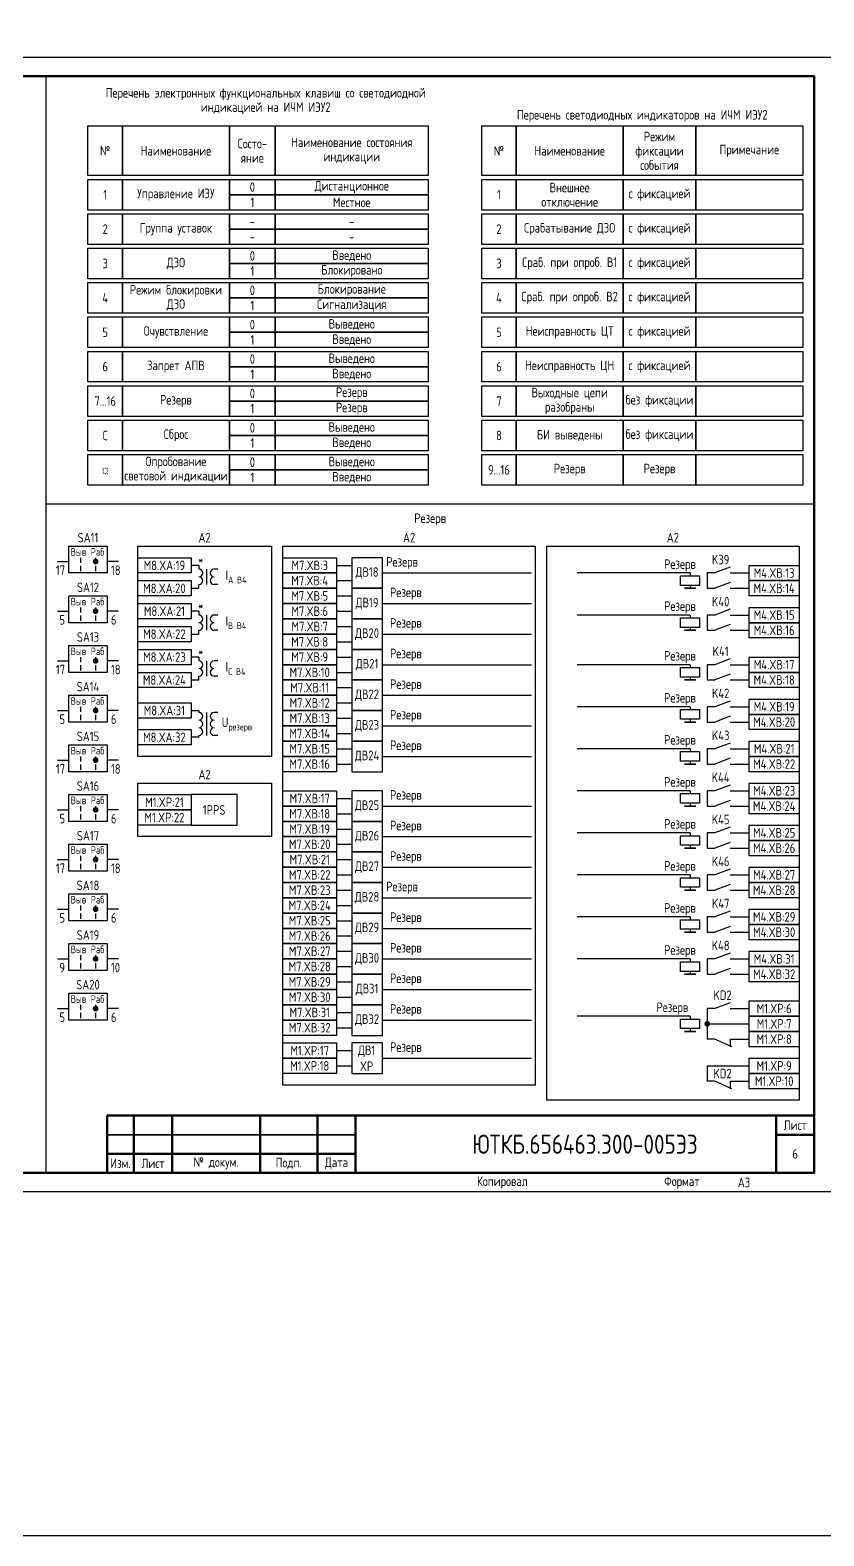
# Model space of a CAD drawing. Header units: millimetres. Extents: x -1102 to 3953, y -90 to 618.
# Drawn here: x 2309.9 to 2517.5, y -90 to 304.1 of the extents above; entities that cross this region are included whole.
import ezdxf

# ---------------------------------------------------------------- set-up
doc = ezdxf.new("R2010")
doc.units = ezdxf.units.MM
doc.styles.add('Gost_type_A', font='GOST_A.TTF')

# ---------------------------------------------------------------- blocks, each defined once
blk = doc.blocks.new('Формат_А3')
blk.add_lwpolyline([(-420, 297), (0, 297), (0, 0), (-420, 0)], close=True)
at = {"lineweight": 50}
blk.add_lwpolyline([(-400, 292), (-5, 292), (-5, 5), (-400, 5)], close=True, dxfattribs=at)
blk = doc.blocks.new('Штамп малый нижний')
at = {"lineweight": 50}
for points in [[(-185, 15), (-178, 15), (-178, 5), (-185, 5)], [(-178, 15), (-168, 15), (-168, 5), (-178, 5)], [(-168, 15), (-145, 15), (-145, 5), (-168, 5)], [(-145, 15), (-130, 15), (-130, 5), (-145, 5)], [(-130, 15), (-120, 15), (-120, 5), (-130, 5)], [(-120, 15), (-10, 15), (-10, 0), (-120, 0)], [(-10, 15), (0, 15), (0, 10), (-10, 10)], [(-10, 10), (0, 10), (0, 0), (-10, 0)], [(-185, 5), (-178, 5), (-178, 0), (-185, 0)], [(-178, 5), (-168, 5), (-168, 0), (-178, 0)], [(-168, 5), (-145, 5), (-145, 0), (-168, 0)], [(-145, 5), (-130, 5), (-130, 0), (-145, 0)], [(-130, 5), (-120, 5), (-120, 0), (-130, 0)]]:
    blk.add_lwpolyline(points, close=True, dxfattribs=at)
for points in [[(-185, 15), (-178, 15), (-178, 10), (-185, 10)], [(-178, 15), (-168, 15), (-168, 10), (-178, 10)], [(-168, 15), (-145, 15), (-145, 10), (-168, 10)], [(-145, 15), (-130, 15), (-130, 10), (-145, 10)], [(-130, 15), (-120, 15), (-120, 10), (-130, 10)], [(-185, 10), (-178, 10), (-178, 5), (-185, 5)], [(-178, 10), (-168, 10), (-168, 5), (-178, 5)], [(-168, 10), (-145, 10), (-145, 5), (-168, 5)], [(-145, 10), (-130, 10), (-130, 5), (-145, 5)], [(-130, 10), (-120, 10), (-120, 5), (-130, 5)]]:
    blk.add_lwpolyline(points, close=True)
at = {"char_height": 2.5, "style": 'Gost_type_A'}
for s, insert, width, attachment_point in [('Лист', (-5, 12.5), 10, 5), ('№ докум.', (-156.5, 2.5), 23, 5), ('Подп.', (-137.5, 2.5), 15, 5), ('Дата', (-125, 2.5), 10, 5), ('Изм.', (-181.5, 2.5), 7, 5), ('Лист', (-173, 2.5), 10, 5), ('Копировал', (-75, -2.53), 13.1202, 6), ('Формат', (-30, -2.53), 13.1202, 6)]:
    blk.add_mtext(s, dxfattribs=dict(at, insert=insert, width=width, attachment_point=attachment_point))
blk = doc.blocks.new('POINT')
at = {"const_width": 0.75}
blk.add_lwpolyline([(-0.375, 0, 1), (0.375, 0, 1)], format="xyb", close=True, dxfattribs=at)
blk = doc.blocks.new('Переключатель_положение')
for p, q in [((2, 1), (2, -0.34)), ((2, -1.14), (2, -2.49))]:
    blk.add_line(p, q)

msp = doc.modelspace()

# ---------------------------------------------------------------- linework, layer by layer
for p, q in [((2314, 292), (2314, 5)), ((2515, 180), (2314, 180)), ((2317, 165), (2320, 165)), ((2333, 165), (2330, 165)), ((2354, 164), (2352, 164)), ((2390, 164), (2394, 164)), ((2402, 162), (2441, 162)), ((2482.5, 162), (2453, 162)), ((2482.5, 162), (2482.5, 161.25)), ((2352, 158), (2354, 158)), ((2390, 160), (2394, 160)), ((2482.5, 158.75), (2482.5, 158)), ((2390, 156), (2394, 156)), ((2402, 154), (2441, 154)), ((2317, 152), (2320, 152)), ((2333, 152), (2330, 152)), ((2354, 152), (2352, 152)), ((2390, 152), (2394, 152)), ((2482.5, 151), (2453, 151)), ((2482.5, 151), (2482.5, 150.25)), ((2352, 146), (2354, 146)), ((2390, 148), (2394, 148)), ((2402, 146), (2441, 146)), ((2482.5, 147.75), (2482.5, 147)), ((2390, 144), (2394, 144)), ((2317, 139), (2320, 139)), ((2333, 139), (2330, 139)), ((2354, 140), (2352, 140)), ((2390, 140), (2394, 140)), ((2402, 138), (2441, 138)), ((2482.5, 138), (2453, 138)), ((2482.5, 138), (2482.5, 137.25)), ((2352, 134), (2354, 134)), ((2390, 136), (2394, 136)), ((2482.5, 134.75), (2482.5, 134)), ((2390, 132), (2394, 132)), ((2390, 128), (2394, 128)), ((2402, 130), (2441, 130)), ((2482.5, 127), (2453, 127)), ((2482.5, 127), (2482.5, 126.25)), ((2317, 126), (2320, 126)), ((2333, 126), (2330, 126)), ((2390, 124), (2394, 124)), ((2482.5, 123.75), (2482.5, 123)), ((2390, 120), (2394, 120)), ((2402, 122), (2441, 122)), ((2390, 116), (2394, 116)), ((2482.5, 116), (2453, 116)), ((2482.5, 116), (2482.5, 115.25)), ((2317, 113), (2320, 113)), ((2333, 113), (2330, 113)), ((2390, 112), (2394, 112)), ((2402, 114), (2441, 114)), ((2482.5, 112.75), (2482.5, 112)), ((2390, 103), (2394, 103)), ((2482.5, 105), (2453, 105)), ((2482.5, 105), (2482.5, 104.25)), ((2317, 100), (2320, 100)), ((2333, 100), (2330, 100)), ((2390, 99), (2394, 99)), ((2402, 101), (2441, 101)), ((2482.5, 101.75), (2482.5, 101)), ((2390, 95), (2394, 95)), ((2390, 91), (2394, 91)), ((2402, 93), (2441, 93)), ((2482.5, 94), (2453, 94)), ((2482.5, 94), (2482.5, 93.25)), ((2482.5, 90.75), (2482.5, 90)), ((2317, 87), (2320, 87)), ((2333, 87), (2330, 87)), ((2390, 87), (2394, 87)), ((2390, 83), (2394, 83)), ((2402, 85), (2441, 85)), ((2482.5, 83), (2453, 83)), ((2482.5, 83), (2482.5, 82.25)), ((2390, 79), (2394, 79)), ((2482.5, 79.75), (2482.5, 79)), ((2390, 75), (2394, 75)), ((2402, 77), (2441, 77)), ((2317, 74), (2320, 74)), ((2333, 74), (2330, 74)), ((2390, 71), (2394, 71)), ((2482.5, 72), (2453, 72)), ((2482.5, 72), (2482.5, 71.25)), ((2390, 67), (2394, 67)), ((2402, 69), (2441, 69)), ((2482.5, 68.75), (2482.5, 68)), ((2317, 61), (2320, 61)), ((2333, 61), (2330, 61)), ((2390, 63), (2394, 63)), ((2402, 61), (2441, 61)), ((2482.5, 61), (2453, 61)), ((2482.5, 61), (2482.5, 60.25)), ((2390, 59), (2394, 59)), ((2482.5, 57.75), (2482.5, 57)), ((2390, 55), (2394, 55)), ((2402, 53), (2441, 53)), ((2317, 48), (2320, 48)), ((2333, 48), (2330, 48)), ((2390, 51), (2394, 51)), ((2390, 47), (2394, 47)), ((2402, 45), (2441, 45)), ((2482.5, 46), (2453, 46)), ((2482.5, 46), (2482.5, 45.25)), ((2390, 43), (2394, 43)), ((2482.5, 42.75), (2482.5, 42)), ((2493, 40), (2493, 38)), ((2390, 37), (2394, 37)), ((2390, 33), (2394, 33)), ((2402, 35), (2441, 35)), ((2487, 33), (2487, 29)), ((2493, 29), (2493, 27))]:
    msp.add_line(p, q)
at = {"ltscale": 4}
for p, q in [((2354, 164), (2354, 163)), ((2354, 163.5), (2354, 163)), ((2356, 163), (2356, 159)), ((2356, 163), (2356, 159)), ((2359, 163), (2358, 163)), ((2359, 163), (2358, 163)), ((2354, 158), (2354, 159)), ((2359, 159), (2358, 159)), ((2359, 159), (2358, 159)), ((2354, 152), (2354, 151)), ((2354, 151.5), (2354, 151)), ((2356, 151), (2356, 147)), ((2356, 151), (2356, 147)), ((2359, 151), (2358, 151)), ((2359, 151), (2358, 151)), ((2354, 146), (2354, 147)), ((2359, 147), (2358, 147)), ((2359, 147), (2358, 147)), ((2354, 140), (2354, 139)), ((2354, 139.5), (2354, 139)), ((2356, 139), (2356, 135)), ((2356, 139), (2356, 135)), ((2359, 139), (2358, 139)), ((2359, 139), (2358, 139)), ((2354, 134), (2354, 135)), ((2359, 135), (2358, 135)), ((2359, 135), (2358, 135)), ((2352, 126), (2354, 126)), ((2354, 126), (2354, 125.5)), ((2354, 126), (2354, 125.5)), ((2356, 125.5), (2356, 121.5)), ((2356, 123.5), (2356, 119.5)), ((2359, 125.5), (2358, 125.5)), ((2354, 119), (2352, 119)), ((2354, 119), (2354, 119.5)), ((2359, 119.5), (2358, 119.5))]:
    msp.add_line(p, q, dxfattribs=at)
at = {"ltscale": 1.08}
for p, q in [((2489, 162), (2487, 162)), ((2487, 162), (2487, 158)), ((2493, 162), (2498, 162)), ((2487, 158), (2489, 158)), ((2493, 158), (2498, 158)), ((2489, 151), (2487, 151)), ((2487, 151), (2487, 147)), ((2493, 151), (2498, 151)), ((2487, 147), (2489, 147)), ((2493, 147), (2498, 147)), ((2489, 138), (2487, 138)), ((2487, 138), (2487, 134)), ((2493, 138), (2498, 138)), ((2487, 134), (2489, 134)), ((2493, 134), (2498, 134)), ((2489, 127), (2487, 127)), ((2487, 127), (2487, 123)), ((2493, 127), (2498, 127)), ((2487, 123), (2489, 123)), ((2493, 123), (2498, 123)), ((2489, 116), (2487, 116)), ((2487, 116), (2487, 112)), ((2493, 116), (2498, 116)), ((2487, 112), (2489, 112)), ((2493, 112), (2498, 112)), ((2489, 105), (2487, 105)), ((2487, 105), (2487, 101)), ((2493, 105), (2498, 105)), ((2487, 101), (2489, 101)), ((2493, 101), (2498, 101)), ((2489, 94), (2487, 94)), ((2487, 94), (2487, 90)), ((2493, 94), (2498, 94)), ((2487, 90), (2489, 90)), ((2493, 90), (2498, 90)), ((2489, 83), (2487, 83)), ((2487, 83), (2487, 79)), ((2493, 83), (2498, 83)), ((2487, 79), (2489, 79)), ((2493, 79), (2498, 79)), ((2489, 72), (2487, 72)), ((2487, 72), (2487, 68)), ((2493, 72), (2498, 72)), ((2487, 68), (2489, 68)), ((2493, 68), (2498, 68)), ((2489, 61), (2487, 61)), ((2487, 61), (2487, 57)), ((2493, 61), (2498, 61)), ((2487, 57), (2489, 57)), ((2493, 57), (2498, 57)), ((2489, 48), (2487, 48)), ((2487, 48), (2487, 40)), ((2493, 48), (2498, 48)), ((2487, 44), (2498, 44)), ((2489, 40), (2487, 40)), ((2493, 40), (2498, 40)), ((2487, 33), (2498, 33)), ((2489, 29), (2487, 29)), ((2493, 29), (2498, 29))]:
    msp.add_line(p, q, dxfattribs=at)
at = {"ltscale": 4.32}
for p, q in [((2493, 163.5), (2489, 162)), ((2493, 159.5), (2489, 158)), ((2493, 152.5), (2489, 151)), ((2493, 148.5), (2489, 147)), ((2493, 139.5), (2489, 138)), ((2493, 135.5), (2489, 134)), ((2493, 128.5), (2489, 127)), ((2493, 124.5), (2489, 123)), ((2493, 117.5), (2489, 116)), ((2493, 113.5), (2489, 112)), ((2493, 106.5), (2489, 105)), ((2493, 102.5), (2489, 101)), ((2493, 95.5), (2489, 94)), ((2493, 91.5), (2489, 90)), ((2493, 84.5), (2489, 83)), ((2493, 80.5), (2489, 79)), ((2493, 73.5), (2489, 72)), ((2493, 69.5), (2489, 68)), ((2493, 62.5), (2489, 61)), ((2493, 58.5), (2489, 57)), ((2493, 49.5), (2489, 48)), ((2493.39, 38), (2489, 40)), ((2493.39, 27), (2489, 29))]:
    msp.add_line(p, q, dxfattribs=at)
for points in [[(-1102, 618), (3953, 618), (3953, -90), (-1102, -90)], [(2325, 279), (2334, 279), (2334, 266), (2325, 266)], [(2334, 279), (2362, 279), (2362, 266), (2334, 266)], [(2362, 279), (2374, 279), (2374, 266), (2362, 266)], [(2374, 279), (2414, 279), (2414, 266), (2374, 266)], [(2428, 279), (2437, 279), (2437, 266), (2428, 266)], [(2437, 279), (2465, 279), (2465, 266), (2437, 266)], [(2465, 279), (2484, 279), (2484, 266), (2465, 266)], [(2484, 279), (2512, 279), (2512, 266), (2484, 266)], [(2325, 265), (2334, 265), (2334, 257), (2325, 257)], [(2334, 265), (2362, 265), (2362, 257), (2334, 257)], [(2362, 265), (2374, 265), (2374, 261), (2362, 261)], [(2374, 265), (2414, 265), (2414, 261), (2374, 261)], [(2428, 265), (2437, 265), (2437, 257), (2428, 257)], [(2437, 265), (2465, 265), (2465, 257), (2437, 257)], [(2465, 265), (2484, 265), (2484, 257), (2465, 257)], [(2484, 265), (2512, 265), (2512, 257), (2484, 257)], [(2362, 261), (2374, 261), (2374, 257), (2362, 257)], [(2374, 261), (2414, 261), (2414, 257), (2374, 257)], [(2325, 256), (2334, 256), (2334, 248), (2325, 248)], [(2334, 256), (2362, 256), (2362, 248), (2334, 248)], [(2362, 256), (2374, 256), (2374, 252), (2362, 252)], [(2374, 256), (2414, 256), (2414, 252), (2374, 252)], [(2428, 256), (2437, 256), (2437, 248), (2428, 248)], [(2437, 256), (2465, 256), (2465, 248), (2437, 248)], [(2465, 256), (2484, 256), (2484, 248), (2465, 248)], [(2484, 256), (2512, 256), (2512, 248), (2484, 248)], [(2362, 252), (2374, 252), (2374, 248), (2362, 248)], [(2374, 252), (2414, 252), (2414, 248), (2374, 248)], [(2325, 247), (2334, 247), (2334, 239), (2325, 239)], [(2334, 247), (2362, 247), (2362, 239), (2334, 239)], [(2362, 247), (2374, 247), (2374, 243), (2362, 243)], [(2374, 247), (2414, 247), (2414, 243), (2374, 243)], [(2428, 247), (2437, 247), (2437, 239), (2428, 239)], [(2437, 247), (2465, 247), (2465, 239), (2437, 239)], [(2465, 247), (2484, 247), (2484, 239), (2465, 239)], [(2484, 247), (2512, 247), (2512, 239), (2484, 239)], [(2362, 243), (2374, 243), (2374, 239), (2362, 239)], [(2374, 243), (2414, 243), (2414, 239), (2374, 239)], [(2325, 238), (2334, 238), (2334, 230), (2325, 230)], [(2334, 238), (2362, 238), (2362, 230), (2334, 230)], [(2362, 238), (2374, 238), (2374, 234), (2362, 234)], [(2374, 238), (2414, 238), (2414, 234), (2374, 234)], [(2428, 238), (2437, 238), (2437, 230), (2428, 230)], [(2437, 238), (2465, 238), (2465, 230), (2437, 230)], [(2465, 238), (2484, 238), (2484, 230), (2465, 230)], [(2484, 238), (2512, 238), (2512, 230), (2484, 230)], [(2362, 234), (2374, 234), (2374, 230), (2362, 230)], [(2374, 234), (2414, 234), (2414, 230), (2374, 230)], [(2325, 229), (2334, 229), (2334, 221), (2325, 221)], [(2334, 229), (2362, 229), (2362, 221), (2334, 221)], [(2362, 229), (2374, 229), (2374, 225), (2362, 225)], [(2374, 229), (2414, 229), (2414, 225), (2374, 225)], [(2428, 229), (2437, 229), (2437, 221), (2428, 221)], [(2437, 229), (2465, 229), (2465, 221), (2437, 221)], [(2465, 229), (2484, 229), (2484, 221), (2465, 221)], [(2484, 229), (2512, 229), (2512, 221), (2484, 221)], [(2362, 225), (2374, 225), (2374, 221), (2362, 221)], [(2374, 225), (2414, 225), (2414, 221), (2374, 221)], [(2325, 220), (2334, 220), (2334, 212), (2325, 212)], [(2334, 220), (2362, 220), (2362, 212), (2334, 212)], [(2362, 220), (2374, 220), (2374, 216), (2362, 216)], [(2374, 220), (2414, 220), (2414, 216), (2374, 216)], [(2428, 220), (2437, 220), (2437, 212), (2428, 212)], [(2437, 220), (2465, 220), (2465, 212), (2437, 212)], [(2465, 220), (2484, 220), (2484, 212), (2465, 212)], [(2484, 220), (2512, 220), (2512, 212), (2484, 212)], [(2362, 216), (2374, 216), (2374, 212), (2362, 212)], [(2374, 216), (2414, 216), (2414, 212), (2374, 212)], [(2325, 211), (2334, 211), (2334, 203), (2325, 203)], [(2334, 211), (2362, 211), (2362, 203), (2334, 203)], [(2362, 211), (2374, 211), (2374, 207), (2362, 207)], [(2374, 211), (2414, 211), (2414, 207), (2374, 207)], [(2428, 211), (2437, 211), (2437, 203), (2428, 203)], [(2437, 211), (2465, 211), (2465, 203), (2437, 203)], [(2465, 211), (2484, 211), (2484, 203), (2465, 203)], [(2484, 211), (2512, 211), (2512, 203), (2484, 203)], [(2362, 207), (2374, 207), (2374, 203), (2362, 203)], [(2374, 207), (2414, 207), (2414, 203), (2374, 203)], [(2325, 202), (2334, 202), (2334, 194), (2325, 194)], [(2334, 202), (2362, 202), (2362, 194), (2334, 194)], [(2362, 202), (2374, 202), (2374, 198), (2362, 198)], [(2374, 202), (2414, 202), (2414, 198), (2374, 198)], [(2428, 202), (2437, 202), (2437, 194), (2428, 194)], [(2437, 202), (2465, 202), (2465, 194), (2437, 194)], [(2465, 202), (2484, 202), (2484, 194), (2465, 194)], [(2484, 202), (2512, 202), (2512, 194), (2484, 194)], [(2362, 198), (2374, 198), (2374, 194), (2362, 194)], [(2374, 198), (2414, 198), (2414, 194), (2374, 194)], [(2325, 193), (2334, 193), (2334, 185), (2325, 185)], [(2334, 193), (2362, 193), (2362, 185), (2334, 185)], [(2362, 193), (2374, 193), (2374, 189), (2362, 189)], [(2374, 193), (2414, 193), (2414, 189), (2374, 189)], [(2428, 193), (2437, 193), (2437, 185), (2428, 185)], [(2437, 193), (2465, 193), (2465, 185), (2437, 185)], [(2465, 193), (2484, 193), (2484, 185), (2465, 185)], [(2484, 193), (2512, 193), (2512, 185), (2484, 185)], [(2362, 189), (2374, 189), (2374, 185), (2362, 185)], [(2374, 189), (2414, 189), (2414, 185), (2374, 185)], [(2320, 169), (2330, 169), (2330, 162), (2320, 162)], [(2338, 169), (2373, 169), (2373, 114), (2338, 114)], [(2338, 166), (2352, 166), (2352, 162), (2338, 162)], [(2376, 169), (2442, 169), (2442, 28), (2376, 28)], [(2376, 166), (2390, 166), (2390, 162), (2376, 162)], [(2445, 169), (2511, 169), (2511, 24), (2445, 24)], [(2376, 162), (2390, 162), (2390, 158), (2376, 158)], [(2498, 164), (2511, 164), (2511, 160), (2498, 160)], [(2338, 160), (2352, 160), (2352, 156), (2338, 156)], [(2376, 158), (2390, 158), (2390, 154), (2376, 154)], [(2485, 161.25), (2485, 158.75), (2480, 158.75), (2480, 161.25)], [(2484, 158), (2481, 158)], [(2498, 160), (2511, 160), (2511, 156), (2498, 156)], [(2320, 156), (2330, 156), (2330, 149), (2320, 149)], [(2338, 154), (2352, 154), (2352, 150), (2338, 150)], [(2376, 154), (2390, 154), (2390, 150), (2376, 150)], [(2376, 150), (2390, 150), (2390, 146), (2376, 146)], [(2485, 150.25), (2485, 147.75), (2480, 147.75), (2480, 150.25)], [(2498, 153), (2511, 153), (2511, 149), (2498, 149)], [(2338, 148), (2352, 148), (2352, 144), (2338, 144)], [(2376, 146), (2390, 146), (2390, 142), (2376, 142)], [(2484, 147), (2481, 147)], [(2498, 149), (2511, 149), (2511, 145), (2498, 145)], [(2320, 143), (2330, 143), (2330, 136), (2320, 136)], [(2338, 142), (2352, 142), (2352, 138), (2338, 138)], [(2376, 142), (2390, 142), (2390, 138), (2376, 138)], [(2376, 138), (2390, 138), (2390, 134), (2376, 134)], [(2498, 140), (2511, 140), (2511, 136), (2498, 136)], [(2338, 136), (2352, 136), (2352, 132), (2338, 132)], [(2376, 134), (2390, 134), (2390, 130), (2376, 130)], [(2485, 137.25), (2485, 134.75), (2480, 134.75), (2480, 137.25)], [(2484, 134), (2481, 134)], [(2498, 136), (2511, 136), (2511, 132), (2498, 132)], [(2320, 130), (2330, 130), (2330, 123), (2320, 123)], [(2338, 128), (2352, 128), (2352, 124), (2338, 124)], [(2376, 130), (2390, 130), (2390, 126), (2376, 126)], [(2485, 126.25), (2485, 123.75), (2480, 123.75), (2480, 126.25)], [(2498, 129), (2511, 129), (2511, 125), (2498, 125)], [(2376, 126), (2390, 126), (2390, 122), (2376, 122)], [(2484, 123), (2481, 123)], [(2498, 125), (2511, 125), (2511, 121), (2498, 121)], [(2338, 121), (2352, 121), (2352, 117), (2338, 117)], [(2376, 122), (2390, 122), (2390, 118), (2376, 118)], [(2320, 117), (2330, 117), (2330, 110), (2320, 110)], [(2376, 118), (2390, 118), (2390, 114), (2376, 114)], [(2485, 115.25), (2485, 112.75), (2480, 112.75), (2480, 115.25)], [(2498, 118), (2511, 118), (2511, 114), (2498, 114)], [(2376, 114), (2390, 114), (2390, 110), (2376, 110)], [(2484, 112), (2481, 112)], [(2498, 114), (2511, 114), (2511, 110), (2498, 110)], [(2338, 107), (2373, 107), (2373, 93), (2338, 93)], [(2498, 107), (2511, 107), (2511, 103), (2498, 103)], [(2320, 104), (2330, 104), (2330, 97), (2320, 97)], [(2338, 104), (2352, 104), (2352, 100), (2338, 100)], [(2376, 105), (2390, 105), (2390, 101), (2376, 101)], [(2485, 104.25), (2485, 101.75), (2480, 101.75), (2480, 104.25)], [(2498, 103), (2511, 103), (2511, 99), (2498, 99)], [(2338, 100), (2352, 100), (2352, 96), (2338, 96)], [(2376, 101), (2390, 101), (2390, 97), (2376, 97)], [(2484, 101), (2481, 101)], [(2376, 97), (2390, 97), (2390, 93), (2376, 93)], [(2498, 96), (2511, 96), (2511, 92), (2498, 92)], [(2320, 91), (2330, 91), (2330, 84), (2320, 84)], [(2376, 93), (2390, 93), (2390, 89), (2376, 89)], [(2485, 93.25), (2485, 90.75), (2480, 90.75), (2480, 93.25)], [(2498, 92), (2511, 92), (2511, 88), (2498, 88)], [(2376, 89), (2390, 89), (2390, 85), (2376, 85)], [(2484, 90), (2481, 90)], [(2376, 85), (2390, 85), (2390, 81), (2376, 81)], [(2498, 85), (2511, 85), (2511, 81), (2498, 81)], [(2376, 81), (2390, 81), (2390, 77), (2376, 77)], [(2485, 82.25), (2485, 79.75), (2480, 79.75), (2480, 82.25)], [(2484, 79), (2481, 79)], [(2498, 81), (2511, 81), (2511, 77), (2498, 77)], [(2320, 78), (2330, 78), (2330, 71), (2320, 71)], [(2376, 77), (2390, 77), (2390, 73), (2376, 73)], [(2376, 73), (2390, 73), (2390, 69), (2376, 69)], [(2485, 71.25), (2485, 68.75), (2480, 68.75), (2480, 71.25)], [(2498, 74), (2511, 74), (2511, 70), (2498, 70)], [(2376, 69), (2390, 69), (2390, 65), (2376, 65)], [(2484, 68), (2481, 68)], [(2498, 70), (2511, 70), (2511, 66), (2498, 66)], [(2320, 65), (2330, 65), (2330, 58), (2320, 58)], [(2376, 65), (2390, 65), (2390, 61), (2376, 61)], [(2376, 61), (2390, 61), (2390, 57), (2376, 57)], [(2485, 60.25), (2485, 57.75), (2480, 57.75), (2480, 60.25)], [(2498, 63), (2511, 63), (2511, 59), (2498, 59)], [(2376, 57), (2390, 57), (2390, 53), (2376, 53)], [(2484, 57), (2481, 57)], [(2498, 59), (2511, 59), (2511, 55), (2498, 55)], [(2320, 52), (2330, 52), (2330, 45), (2320, 45)], [(2376, 53), (2390, 53), (2390, 49), (2376, 49)], [(2376, 49), (2390, 49), (2390, 45), (2376, 45)], [(2498, 50), (2511, 50), (2511, 46), (2498, 46)], [(2376, 45), (2390, 45), (2390, 41), (2376, 41)], [(2485, 45.25), (2485, 42.75), (2480, 42.75), (2480, 45.25)], [(2498, 46), (2511, 46), (2511, 42), (2498, 42)], [(2484, 42), (2481, 42)], [(2498, 42), (2511, 42), (2511, 38), (2498, 38)], [(2376, 39), (2390, 39), (2390, 35), (2376, 35)], [(2376, 35), (2390, 35), (2390, 31), (2376, 31)], [(2498, 35), (2511, 35), (2511, 31), (2498, 31)], [(2498, 31), (2511, 31), (2511, 27), (2498, 27)]]:
    msp.add_lwpolyline(points, close=True)
at = {"ltscale": 4}
for points in [[(2394, 158), (2402, 158), (2402, 166), (2394, 166)], [(2394, 150), (2402, 150), (2402, 158), (2394, 158)], [(2394, 142), (2402, 142), (2402, 150), (2394, 150)], [(2394, 134), (2402, 134), (2402, 142), (2394, 142)], [(2394, 126), (2402, 126), (2402, 134), (2394, 134)], [(2394, 118), (2402, 118), (2402, 126), (2394, 126)], [(2394, 110), (2402, 110), (2402, 118), (2394, 118)], [(2352, 96), (2364, 96), (2364, 104), (2352, 104)], [(2394, 97), (2402, 97), (2402, 105), (2394, 105)], [(2394, 89), (2402, 89), (2402, 97), (2394, 97)], [(2394, 81), (2402, 81), (2402, 89), (2394, 89)], [(2394, 73), (2402, 73), (2402, 81), (2394, 81)], [(2394, 65), (2402, 65), (2402, 73), (2394, 73)], [(2394, 57), (2402, 57), (2402, 65), (2394, 65)], [(2394, 49), (2402, 49), (2402, 57), (2394, 57)], [(2394, 41), (2402, 41), (2402, 49), (2394, 49)], [(2394, 31), (2402, 31), (2402, 39), (2394, 39)]]:
    msp.add_lwpolyline(points, close=True, dxfattribs=at)
for centre, start, end in [((2354, 162), 270, 90), ((2354, 162), 270, 90), ((2358, 162), 90, 270), ((2358, 162), 90, 270), ((2354, 160), 270, 90), ((2354, 160), 270, 90), ((2358, 160), 90, 270), ((2358, 160), 90, 270), ((2354, 150), 270, 90), ((2354, 150), 270, 90), ((2358, 150), 90, 270), ((2358, 150), 90, 270), ((2354, 148), 270, 90), ((2354, 148), 270, 90), ((2358, 148), 90, 270), ((2358, 148), 90, 270), ((2354, 138), 270, 90), ((2354, 138), 270, 90), ((2358, 138), 90, 270), ((2358, 138), 90, 270), ((2354, 136), 270, 90), ((2354, 136), 270, 90), ((2358, 136), 90, 270), ((2358, 136), 90, 270), ((2354, 124.5), 270, 90), ((2354, 122.5), 270, 90), ((2358, 124.5), 90, 270), ((2358, 124.5), 90, 270), ((2358, 122.5), 90, 270), ((2358, 122.5), 90, 270), ((2354, 120.5), 270, 90), ((2358, 120.5), 90, 270)]:
    msp.add_arc(centre, 1, start, end, dxfattribs=at)

# ---------------------------------------------------------------- block references
for name, p in [('Формат_А3', (2520, 0)), ('Переключатель_положение', (2321, 165)), ('POINT', (2327, 165)), ('Переключатель_положение', (2325, 165)), ('Переключатель_положение', (2321, 152)), ('POINT', (2327, 152)), ('Переключатель_положение', (2325, 152)), ('Переключатель_положение', (2321, 139)), ('POINT', (2327, 139)), ('Переключатель_положение', (2325, 139)), ('Переключатель_положение', (2321, 126)), ('POINT', (2327, 126)), ('Переключатель_положение', (2325, 126)), ('Переключатель_положение', (2321, 113)), ('POINT', (2327, 113)), ('Переключатель_положение', (2325, 113)), ('Переключатель_положение', (2321, 100)), ('POINT', (2327, 100)), ('Переключатель_положение', (2325, 100)), ('Переключатель_положение', (2321, 87)), ('POINT', (2327, 87)), ('Переключатель_положение', (2325, 87)), ('Переключатель_положение', (2321, 74)), ('Переключатель_положение', (2325, 74)), ('POINT', (2327, 74)), ('Переключатель_положение', (2321, 61)), ('POINT', (2327, 61)), ('Переключатель_положение', (2325, 61)), ('Переключатель_положение', (2321, 48)), ('POINT', (2327, 48)), ('Переключатель_положение', (2325, 48)), ('POINT', (2487, 44)), ('Штамп малый нижний', (2515, 5))]:
    msp.add_blockref(name, p)

# ---------------------------------------------------------------- texts
at = {"char_height": 2.5, "style": 'Gost_type_A'}
for s, insert, width, attachment_point, line_spacing_factor in [('Перечень электронных функциональных клавиш со светодиодной индикацией на ИЧМ ИЭУ2', (2371.5, 282), 89, 8, 0.9), ('Перечень светодиодных индикаторов на ИЧМ ИЭУ2', (2470, 280), 84, 8, 0.9), ('Режим\\Pфиксации события', (2474.5, 272.5), 19, 5, 0.9), ('№ ', (2329.5, 272.5), 9, 5, 0.9), ('Наименование ', (2348, 272.5), 28, 5, 0.9), ('Состо- яние', (2368, 272.5), 12, 5, 0.9), ('№ ', (2432.5, 272.5), 9, 5, 0.9), ('Наименование ', (2451, 272.5), 28, 5, 0.9), ('Примечание', (2498, 272.5), 28, 5, 0.9), ('0', (2368, 263), 12, 5, 0.9), ('Дистанционное', (2394, 263), 40, 5, 0.9), ('Внешнее\\Pотключение ', (2451, 261), 28, 5, 0.9), ('1', (2329.5, 261), 9, 5, 0.9), ('Управление ИЭУ', (2348, 261), 28, 5, 0.9), ('1', (2368, 259), 12, 5, 0.9), ('Местное', (2394, 259), 40, 5, 0.9), ('1', (2432.5, 261), 9, 5, 0.9), ('с фиксацией', (2474.5, 261), 19, 5, 0.9), ('2', (2329.5, 252), 9, 5, 0.9), ('Группа уставок', (2348, 252), 28, 5, 0.9), ('2', (2432.5, 252), 9, 5, 0.9), ('Срабатывание ДЗО ', (2451, 252), 28, 5, 0.9), ('с фиксацией', (2474.5, 252), 19, 5, 0.9), ('ДЗО', (2348, 243), 28, 5, 0.9), ('0', (2368, 245), 12, 5, 0.9), ('Введено', (2394, 245), 40, 5, 0.9), ('Сраб. при опроб. В1 ', (2451, 243), 28, 5, 0.9), ('с фиксацией', (2474.5, 243), 19, 5, 0.9), ('3', (2329.5, 243), 9, 5, 0.9), ('1', (2368, 241), 12, 5, 0.9), ('Блокировано', (2394, 241), 40, 5, 0.9), ('3', (2432.5, 243), 9, 5, 0.9), ('Режим блокировки ДЗО', (2348, 234), 28, 5, 0.9), ('0', (2368, 236), 12, 5, 0.9), ('Блокирование', (2394, 236), 40, 5, 0.9), ('4', (2329.5, 234), 9, 5, 0.9), ('1', (2368, 232), 12, 5, 0.9), ('Сигнализация', (2394, 232), 40, 5, 0.9), ('4', (2432.5, 234), 9, 5, 0.9), ('Сраб. при опроб. В2', (2451, 234), 28, 5, 0.9), ('с фиксацией', (2474.5, 234), 19, 5, 0.9), ('5', (2329.5, 225), 9, 5, 0.9), ('Очувствление', (2348, 225), 28, 5, 0.9), ('0', (2368, 227), 12, 5, 0.9), ('Выведено', (2394, 227), 40, 5, 0.9), ('5', (2432.5, 225), 9, 5, 0.9), ('Неисправность ЦТ ', (2451, 225), 28, 5, 0.9), ('с фиксацией', (2474.5, 225), 19, 5, 0.9), ('1', (2368, 223), 12, 5, 0.9), ('Введено', (2394, 223), 40, 5, 0.9), ('6', (2329.5, 216), 9, 5, 0.9), ('Запрет АПВ', (2348, 216), 28, 5, 0.9), ('0', (2368, 218), 12, 5, 0.9), ('Выведено', (2394, 218), 40, 5, 0.9), ('6', (2432.5, 216), 9, 5, 0.9), ('Неисправность ЦН', (2451, 216), 28, 5, 0.9), ('с фиксацией', (2474.5, 216), 19, 5, 0.9), ('1', (2368, 214), 12, 5, 0.9), ('Введено', (2394, 214), 40, 5, 0.9), ('0', (2368, 209), 12, 5, 0.9), ('Резерв', (2394, 209), 40, 5, 0.9), ('Выходные цепи разобраны ', (2451, 207), 28, 5, 0.9), ('7...16', (2329.5, 207), 9, 5, 0.9), ('Резерв', (2348, 207), 28, 5, 0.9), ('1', (2368, 205), 12, 5, 0.9), ('Резерв', (2394, 205), 40, 5, 0.9), ('7', (2432.5, 207), 9, 5, 0.9), ('без фиксации', (2474.5, 207), 19, 5, 0.9), ('0', (2368, 200), 12, 5, 0.9), ('Выведено', (2394, 200), 40, 5, 0.9), ('C', (2329.5, 198), 9, 5, 0.9), ('Сброс', (2348, 198), 28, 5, 0.9), ('1', (2368, 196), 12, 5, 0.9), ('Введено', (2394, 196), 40, 5, 0.9), ('8', (2432.5, 198), 9, 5, 0.9), ('БИ выведены ', (2451, 198), 28, 5, 0.9), ('без фиксации', (2474.5, 198), 19, 5, 0.9), ('☼', (2329.5, 189), 9, 5, 0.9), ('Опробование световой индикации', (2348, 189), 28, 5, 0.9), ('0', (2368, 191), 12, 5, 0.9), ('Выведено', (2394, 191), 40, 5, 0.9), ('9...16', (2432.5, 189), 9, 5, 0.9), ('Резерв', (2451, 189), 28, 5, 0.9), ('Резерв', (2474.5, 189), 19, 5, 0.9), ('1', (2368, 187), 12, 5, 0.9), ('Введено', (2394, 187), 40, 5, 0.9), ('Резерв', (2414.5, 176), 201, 5, 0.9), ('A2', (2355.5, 170), 35, 8, 0.9), ('A2', (2409, 170), 66, 8, 0.9), ('A2', (2478, 170), 66, 8, 0.9), ('A2', (2355.5, 108), 35, 8, 0.9), ('Резерв', (2482, 48), 37, 6, 0.8)]:
    msp.add_mtext(s, dxfattribs=dict(at, insert=insert, width=width, attachment_point=attachment_point, line_spacing_factor=line_spacing_factor))
at = {"color": 30, "true_color": 0xf26722, "char_height": 2.5, "attachment_point": 5, "line_spacing_factor": 0.9, "style": 'Gost_type_A'}
for s, insert, width in [('Наименование состояния индикации', (2394, 272.5), 40), ('-', (2368, 254), 12), ('-', (2394, 254), 40), ('-', (2368, 250), 12), ('-', (2394, 250), 40)]:
    msp.add_mtext(s, dxfattribs=dict(at, insert=insert, width=width))
at = {"style": 'Gost_type_A'}
for s, insert, char_height, width, attachment_point in [('SA11', (2325, 170), 2.5, 10, 8), ('Выв', (2322.5, 167.5), 2, 5, 5), ('Раб', (2327.5, 167.5), 2, 5, 5), ('*', (2354.5, 165.5), 2.5, 3, 5), ('Резерв ', (2403, 163), 2.5, 39.8419, 7), ('Резерв', (2484, 164), 2.5, 31.0015, 6), ('K39', (2490.5, 165.5), 2.5, 5, 5), ('17', (2319, 163.98), 2.5, 5, 3), ('18', (2331, 163.98), 2.5, 5, 1), ('M8.XA:19', (2345, 164), 2.5, 14, 5), ('\\A1;I{\\H0.7x;\\S^ A B4;}', (2361, 161), 2.5, 8, 4), ('M7.XВ:3', (2383, 164), 2.5, 14, 5), ('ДВ18', (2398, 162), 2.5, 7.9998, 5), ('M4.XВ:13', (2504.5, 162), 2.5, 13, 5), ('SA12', (2325, 157), 2.5, 10, 8), ('M8.XA:20', (2344.99, 157.99), 2.5, 14.018, 5), ('M7.XВ:4', (2383, 160), 2.5, 14, 5), ('Резерв ', (2404, 155), 2.5, 27.8465, 7), ('M4.XВ:14', (2504.5, 158), 2.5, 13, 5), ('Выв', (2322.5, 154.5), 2, 5, 5), ('Раб', (2327.5, 154.5), 2, 5, 5), ('*', (2354.5, 153.5), 2.5, 3, 5), ('M7.XВ:5', (2383, 156), 2.5, 14, 5), ('ДВ19', (2398, 154), 2.5, 7.9998, 5), ('Резерв', (2484, 153), 2.5, 31.0015, 6), ('K40', (2490.5, 154.5), 2.5, 5, 5), ('5', (2319, 150.98), 2.5, 5, 3), ('6', (2331, 150.98), 2.5, 5, 1), ('M8.XA:21', (2345, 152), 2.5, 14, 5), ('\\A1;I{\\H0.7x;\\S^ B B4;}', (2361, 149), 2.5, 8, 4), ('M7.XВ:6', (2383, 152), 2.5, 14, 5), ('Резерв ', (2404, 147), 2.5, 27.8465, 7), ('M4.XВ:15', (2504.5, 151), 2.5, 13, 5), ('SA13', (2325, 144), 2.5, 10, 8), ('M8.XA:22', (2344.99, 146), 2.5, 14.018, 5), ('M7.XВ:7', (2383, 148), 2.5, 14, 5), ('ДВ20', (2398, 146), 2.5, 7.9998, 5), ('M4.XВ:16', (2504.5, 147), 2.5, 13, 5), ('Выв', (2322.5, 141.5), 2, 5, 5), ('Раб', (2327.5, 141.5), 2, 5, 5), ('M7.XВ:8', (2383, 144), 2.5, 14, 5), ('Резерв ', (2404, 139), 2.5, 33.4848, 7), ('K41', (2490.5, 141.5), 2.5, 5, 5), ('17', (2319, 137.98), 2.5, 5, 3), ('18', (2331, 137.98), 2.5, 5, 1), ('M8.XA:23', (2345, 140), 2.5, 14, 5), ('*', (2354.5, 141.5), 2.5, 3, 5), ('\\A1;I{\\H0.7x;\\S^ C B4;}', (2361, 137), 2.5, 8, 4), ('M7.XВ:9', (2383, 140), 2.5, 14, 5), ('ДВ21', (2398, 138), 2.5, 7.9998, 5), ('Резерв', (2484, 140), 2.5, 31.0015, 6), ('M4.XВ:17', (2504.5, 138), 2.5, 13, 5), ('M8.XA:24', (2344.99, 133.99), 2.5, 14.018, 5), ('M7.XВ:10', (2383, 136), 2.5, 14, 5), ('Резерв ', (2404, 131), 2.5, 27.8465, 7), ('M4.XВ:18', (2504.5, 134), 2.5, 13, 5), ('SA14', (2325, 131), 2.5, 10, 8), ('M7.XВ:11', (2383, 132), 2.5, 14, 5), ('ДВ22', (2398, 130), 2.5, 7.9998, 5), ('Резерв', (2484, 129), 2.5, 31.0015, 6), ('K42', (2490.5, 130.5), 2.5, 5, 5), ('Выв', (2322.5, 128.5), 2, 5, 5), ('Раб', (2327.5, 128.5), 2, 5, 5), ('M8.XA:31', (2344.99, 126), 2.5, 14.018, 5), ('M7.XВ:12', (2383, 128), 2.5, 14, 5), ('Резерв', (2404, 123), 2.5, 27.8465, 7), ('M4.XВ:19', (2504.5, 127), 2.5, 13, 5), ('5', (2319, 124.98), 2.5, 5, 3), ('6', (2331, 124.98), 2.5, 5, 1), ('\\A1;U{\\H0.7x;\\S^ резерв;}', (2360, 122.5), 2.5, 12, 4), ('M7.XВ:13', (2383, 124), 2.5, 14, 5), ('ДВ23', (2398, 122), 2.5, 7.9998, 5), ('M4.XВ:20', (2504.5, 123), 2.5, 13, 5), ('SA15', (2325, 118), 2.5, 10, 8), ('M8.XA:32', (2344.99, 119), 2.5, 14.018, 5), ('M7.XВ:14', (2383, 120), 2.5, 14, 5), ('Резерв', (2484, 118), 2.5, 31.0015, 6), ('K43', (2490.5, 119.5), 2.5, 5, 5), ('Выв', (2322.5, 115.5), 2, 5, 5), ('Раб', (2327.5, 115.5), 2, 5, 5), ('M7.XВ:15', (2383, 116), 2.5, 14, 5), ('ДВ24', (2398, 114), 2.5, 7.9998, 5), ('Резерв', (2404, 115), 2.5, 27.8465, 7), ('M4.XВ:21', (2504.5, 116), 2.5, 13, 5), ('17', (2319, 111.98), 2.5, 5, 3), ('18', (2331, 111.98), 2.5, 5, 1), ('M7.XВ:16', (2383, 112), 2.5, 14, 5), ('M4.XВ:22', (2504.5, 112), 2.5, 13, 5), ('SA16', (2325, 105), 2.5, 10, 8), ('Резерв', (2484, 107), 2.5, 31.0015, 6), ('K44', (2490.5, 108.5), 2.5, 5, 5), ('Выв', (2322.5, 102.5), 2, 5, 5), ('Раб', (2327.5, 102.5), 2, 5, 5), ('M1.XP:21', (2345, 102), 2.5, 14, 5), ('M7.XВ:17', (2383, 103), 2.5, 14, 5), ('ДВ25', (2398, 101), 2.5, 7.9998, 5), ('Резерв', (2404, 102), 2.5, 27.8465, 7), ('M4.XВ:23', (2504.5, 105), 2.5, 13, 5), ('5', (2319, 98.98), 2.5, 5, 3), ('6', (2331, 98.98), 2.5, 5, 1), ('M1.XP:22', (2345, 98), 2.5, 14, 5), ('1PPS', (2358, 100), 2.5, 12, 5), ('M7.XВ:18', (2383, 99), 2.5, 14, 5), ('K45', (2490.5, 97.5), 2.5, 5, 5), ('M4.XВ:24', (2504.5, 101), 2.5, 13, 5), ('M7.XВ:19', (2383, 95), 2.5, 14, 5), ('Резерв', (2404, 94), 2.5, 27.8465, 7), ('Резерв', (2484, 96), 2.5, 31.0015, 6), ('M4.XВ:25', (2504.5, 94), 2.5, 13, 5), ('SA17', (2325, 92), 2.5, 10, 8), ('M7.XВ:20', (2383, 91), 2.5, 14, 5), ('ДВ26', (2398, 93), 2.5, 7.9998, 5), ('M4.XВ:26', (2504.5, 90), 2.5, 13, 5), ('Выв', (2322.5, 89.5), 2, 5, 5), ('Раб', (2327.5, 89.5), 2, 5, 5), ('M7.XВ:21', (2383, 87), 2.5, 14, 5), ('Резерв', (2404, 86), 2.5, 35.933, 7), ('K46', (2490.5, 86.5), 2.5, 5, 5), ('17', (2319, 85.98), 2.5, 5, 3), ('18', (2331, 85.98), 2.5, 5, 1), ('M7.XВ:22', (2383, 83), 2.5, 14, 5), ('ДВ27', (2398, 85), 2.5, 7.9998, 5), ('Резерв', (2484, 85), 2.5, 31.0015, 6), ('M4.XВ:27', (2504.5, 83), 2.5, 13, 5), ('SA18', (2325, 79), 2.5, 10, 8), ('M7.XВ:23', (2383, 79), 2.5, 14, 5), ('Резерв', (2403, 78), 2.5, 41.868, 7), ('M4.XВ:28', (2504.5, 79), 2.5, 13, 5), ('Выв', (2322.5, 76.5), 2, 5, 5), ('Раб', (2327.5, 76.5), 2, 5, 5), ('M7.XВ:24', (2383, 75), 2.5, 14, 5), ('ДВ28', (2398, 77), 2.5, 7.9998, 5), ('Резерв', (2484, 74), 2.5, 31.0015, 6), ('K47', (2490.5, 75.5), 2.5, 5, 5), ('5', (2319, 72.98), 2.5, 5, 3), ('6', (2331, 72.98), 2.5, 5, 1), ('M7.XВ:25', (2383, 71), 2.5, 14, 5), ('Резерв', (2404, 70), 2.5, 42.9636, 7), ('M4.XВ:29', (2504.5, 72), 2.5, 13, 5), ('SA19', (2325, 66), 2.5, 10, 8), ('M7.XВ:26', (2383, 67), 2.5, 14, 5), ('ДВ29', (2398, 69), 2.5, 7.9998, 5), ('M4.XВ:30', (2504.5, 68), 2.5, 13, 5), ('Выв', (2322.5, 63.5), 2, 5, 5), ('Раб', (2327.5, 63.5), 2, 5, 5), ('M7.XВ:27', (2383, 63), 2.5, 14, 5), ('Резерв', (2404, 62), 2.5, 40.0707, 7), ('Резерв', (2484, 63), 2.5, 31.0015, 6), ('K48', (2490.5, 64.5), 2.5, 5, 5), ('9', (2319, 59.98), 2.5, 5, 3), ('10', (2331, 59.98), 2.5, 5, 1), ('M7.XВ:28', (2383, 59), 2.5, 14, 5), ('ДВ30', (2398, 61), 2.5, 7.9998, 5), ('M4.XВ:31', (2504.5, 61), 2.5, 13, 5), ('SA20', (2325, 53), 2.5, 10, 8), ('M7.XВ:29', (2383, 55), 2.5, 14, 5), ('Резерв', (2404, 54), 2.5, 38, 7), ('M4.XВ:32', (2504.5, 57), 2.5, 13, 5), ('Выв', (2322.5, 50.5), 2, 5, 5), ('Раб', (2327.5, 50.5), 2, 5, 5), ('M7.XВ:30', (2383, 51), 2.5, 14, 5), ('ДВ31', (2398, 53), 2.5, 7.9998, 5), ('KD2', (2491, 51.5), 2.5, 8, 5), ('M7.XВ:31', (2383, 47), 2.5, 14, 5), ('Резерв ', (2404, 46), 2.5, 37, 7), ('M1.XP:6', (2504.5, 48), 2.5, 13, 5), ('5', (2319, 46.98), 2.5, 5, 3), ('6', (2331, 46.98), 2.5, 5, 1), ('M7.XВ:32', (2383, 43), 2.5, 14, 5), ('ДВ32', (2398, 45), 2.5, 7.9998, 5), ('M1.XP:7', (2504.5, 44), 2.5, 13, 5), ('M1.XP:8', (2504.5, 40), 2.5, 13, 5), ('M1.XP:17', (2383, 37), 2.5, 14, 5), ('ДВ1 XP', (2397.88, 35), 2.5, 7.7588, 5), ('Резерв', (2404, 36), 2.5, 37, 7), ('M1.XP:18', (2383, 33), 2.5, 14, 5), ('KD2', (2491, 31), 2.5, 8, 5), ('M1.XP:9', (2504.5, 33), 2.5, 13, 5), ('M1.XP:10', (2504.5, 29), 2.5, 13, 5), ('ЮТКБ.656463.300-005Э3', (2455, 12.5), 5, 120, 5), ('6', (2510, 10), 2.5, 10, 5), ('A3', (2495, 2.5), 2.5, 20, 4)]:
    msp.add_mtext(s, dxfattribs=dict(at, insert=insert, char_height=char_height, width=width, attachment_point=attachment_point))

doc.saveas('drawing.dxf')
